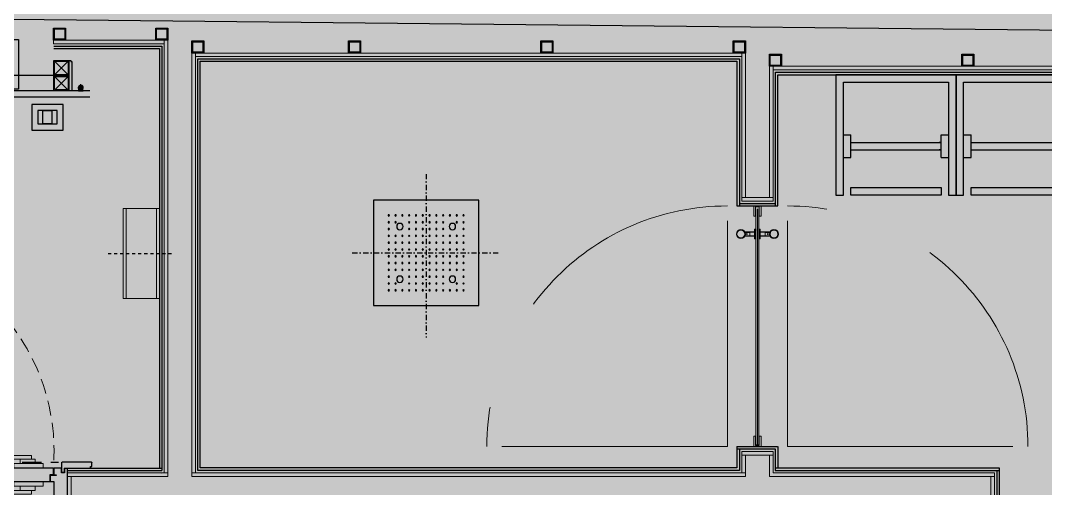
# Model space of a CAD drawing. Header units: millimetres. Extents: x 17474 to 44983, y -1049 to 14585.
# Drawn here: x 18599.1 to 18940.1, y 2508 to 2663.6 of the extents above; entities that cross this region are included whole.
import ezdxf

# ---------------------------------------------------------------- set-up
doc = ezdxf.new("R2010")
doc.units = ezdxf.units.MM
doc.set_wipeout_variables(frame=1)
for name, pattern in [('101_Restaurant Ground Floor$0$ABOVE', [0.4, 0.2, -0.2]), ('DASHED2', [0.375, 0.25, -0.125]), ('kesik cizgi', [9.525, 6.35, -3.175]), ('STRICHPUNKT', [1, 0.5, -0.25, 0, -0.25])]:
    doc.linetypes.add(name, pattern=pattern)
for name, color, linetype, lineweight in [('AHŞAP1', 32, 'Continuous', 40), ('beyaz', 251, 'Continuous', 13), ('INT--DASH', 251, 'Continuous', 13), ('INT-AQUAPANEL', 255, 'Continuous', 13), ('INT-ARMATUR', 57, 'Continuous', 13), ('INT-DASH', 251, 'DASHED2', 13), ('INT-DR-GLS', 4, 'Continuous', 0), ('INT-DR-HNDL', 252, 'Continuous', 9)]:
    doc.layers.add(name, color=color, linetype=linetype, lineweight=lineweight)
for name, color, linetype in [('DUVARIC', 254, 'Continuous'), ('INT-AHŞAP', 34, 'Continuous'), ('INT-ELE-5', 65, 'Continuous'), ('INT-FF&E-FRN', 65, 'Continuous'), ('INT-HATCH-3', 252, 'Continuous'), ('INT-KAPI', 249, 'Continuous'), ('INT-MDF', 230, 'Continuous'), ('INT-PROFİL', 160, 'Continuous'), ('INT-VİTRİFİYE', 133, 'Continuous'), ('mozaik', 32, 'Continuous'), ('TEFRIS-HAREKETLI_OGE', 54, 'Continuous'), ('WALL CERAMIC-YOO', 30, 'Continuous')]:
    doc.layers.add(name, color=color, linetype=linetype)

# ---------------------------------------------------------------- blocks, each defined once
blk = doc.blocks.new('tepe duşu gessi')
at = {"layer": 'INT-VİTRİFİYE', "color": 8, "linetype": 'STRICHPUNKT', "ltscale": 5}
for p, q in [((-7982.79, -15200.44), (-7982.79, -15278.08)), ((-7947.7, -15237.89), (-8018.05, -15237.89))]:
    blk.add_line(p, q, dxfattribs=at)
at = {"layer": 'INT-VİTRİFİYE'}
blk.add_lwpolyline([(-8007.79, -15212.89), (-7957.79, -15212.89), (-7957.79, -15262.89), (-8007.79, -15262.89)], close=True, dxfattribs=at)
for centre, radius in [((-8000.56, -15220.12), 0.3), ((-7997.33, -15220.12), 0.3), ((-7994.1, -15220.12), 0.3), ((-7990.87, -15220.12), 0.3), ((-7987.64, -15220.12), 0.3), ((-7984.41, -15220.12), 0.3), ((-7981.18, -15220.12), 0.3), ((-7977.95, -15220.12), 0.3), ((-7974.71, -15220.12), 0.3), ((-7971.48, -15220.12), 0.3), ((-7968.25, -15220.12), 0.3), ((-7965.02, -15220.12), 0.3), ((-8000.56, -15223.36), 0.3), ((-8000.56, -15226.59), 0.3), ((-7997.33, -15223.36), 0.3), ((-7995.29, -15225.39), 1.5), ((-7990.87, -15223.36), 0.3), ((-7990.87, -15226.59), 0.3), ((-7987.64, -15223.36), 0.3), ((-7987.64, -15226.59), 0.3), ((-7984.41, -15223.36), 0.3), ((-7984.41, -15226.59), 0.3), ((-7981.18, -15223.36), 0.3), ((-7981.18, -15226.59), 0.3), ((-7977.95, -15223.36), 0.3), ((-7977.95, -15226.59), 0.3), ((-7974.71, -15223.36), 0.3), ((-7974.71, -15226.59), 0.3), ((-7970.29, -15225.39), 1.5), ((-7968.25, -15223.36), 0.3), ((-7965.02, -15223.36), 0.3), ((-7965.02, -15226.59), 0.3), ((-8000.56, -15229.82), 0.3), ((-7997.33, -15229.82), 0.3), ((-7994.1, -15229.82), 0.3), ((-7990.87, -15229.82), 0.3), ((-7987.64, -15229.82), 0.3), ((-7984.41, -15229.82), 0.3), ((-7981.18, -15229.82), 0.3), ((-7977.95, -15229.82), 0.3), ((-7974.71, -15229.82), 0.3), ((-7971.48, -15229.82), 0.3), ((-7968.25, -15229.82), 0.3), ((-7965.02, -15229.82), 0.3), ((-8000.56, -15233.05), 0.3), ((-8000.56, -15236.28), 0.3), ((-7997.33, -15233.05), 0.3), ((-7997.33, -15236.28), 0.3), ((-7994.1, -15233.05), 0.3), ((-7994.1, -15236.28), 0.3), ((-7990.87, -15233.05), 0.3), ((-7990.87, -15236.28), 0.3), ((-7987.64, -15233.05), 0.3), ((-7987.64, -15236.28), 0.3), ((-7984.41, -15233.05), 0.3), ((-7984.41, -15236.28), 0.3), ((-7981.18, -15233.05), 0.3), ((-7981.18, -15236.28), 0.3), ((-7977.95, -15233.05), 0.3), ((-7977.95, -15236.28), 0.3), ((-7974.71, -15233.05), 0.3), ((-7974.71, -15236.28), 0.3), ((-7971.48, -15233.05), 0.3), ((-7971.48, -15236.28), 0.3), ((-7968.25, -15233.05), 0.3), ((-7968.25, -15236.28), 0.3), ((-7965.02, -15233.05), 0.3), ((-7965.02, -15236.28), 0.3), ((-8000.56, -15239.51), 0.3), ((-7997.33, -15239.51), 0.3), ((-7994.1, -15239.51), 0.3), ((-7990.87, -15239.51), 0.3), ((-7987.64, -15239.51), 0.3), ((-7984.41, -15239.51), 0.3), ((-7981.18, -15239.51), 0.3), ((-7977.95, -15239.51), 0.3), ((-7974.71, -15239.51), 0.3), ((-7971.48, -15239.51), 0.3), ((-7968.25, -15239.51), 0.3), ((-7965.02, -15239.51), 0.3), ((-8000.56, -15242.74), 0.3), ((-8000.56, -15245.97), 0.3), ((-7997.33, -15242.74), 0.3), ((-7997.33, -15245.97), 0.3), ((-7994.1, -15242.74), 0.3), ((-7994.1, -15245.97), 0.3), ((-7990.87, -15242.74), 0.3), ((-7990.87, -15245.97), 0.3), ((-7987.64, -15242.74), 0.3), ((-7987.64, -15245.97), 0.3), ((-7984.41, -15242.74), 0.3), ((-7984.41, -15245.97), 0.3), ((-7981.18, -15242.74), 0.3), ((-7981.18, -15245.97), 0.3), ((-7977.95, -15242.74), 0.3), ((-7977.95, -15245.97), 0.3), ((-7974.71, -15242.74), 0.3), ((-7974.71, -15245.97), 0.3), ((-7971.48, -15242.74), 0.3), ((-7971.48, -15245.97), 0.3), ((-7968.25, -15242.74), 0.3), ((-7968.25, -15245.97), 0.3), ((-7965.02, -15242.74), 0.3), ((-7965.02, -15245.97), 0.3), ((-8000.56, -15249.2), 0.3), ((-7995.29, -15250.39), 1.5), ((-7990.87, -15249.2), 0.3), ((-7987.64, -15249.2), 0.3), ((-7984.41, -15249.2), 0.3), ((-7981.18, -15249.2), 0.3), ((-7977.95, -15249.2), 0.3), ((-7974.71, -15249.2), 0.3), ((-7970.29, -15250.39), 1.5), ((-7965.02, -15249.2), 0.3), ((-8000.56, -15252.43), 0.3), ((-8000.56, -15255.66), 0.3), ((-7997.33, -15252.43), 0.3), ((-7997.33, -15255.66), 0.3), ((-7994.1, -15255.66), 0.3), ((-7990.87, -15252.43), 0.3), ((-7990.87, -15255.66), 0.3), ((-7987.64, -15252.43), 0.3), ((-7987.64, -15255.66), 0.3), ((-7984.41, -15252.43), 0.3), ((-7984.41, -15255.66), 0.3), ((-7981.18, -15252.43), 0.3), ((-7981.18, -15255.66), 0.3), ((-7977.95, -15252.43), 0.3), ((-7977.95, -15255.66), 0.3), ((-7974.71, -15252.43), 0.3), ((-7974.71, -15255.66), 0.3), ((-7971.48, -15255.66), 0.3), ((-7968.25, -15252.43), 0.3), ((-7968.25, -15255.66), 0.3), ((-7965.02, -15252.43), 0.3), ((-7965.02, -15255.66), 0.3)]:
    blk.add_circle(centre, radius, dxfattribs=at)
blk = doc.blocks.new('xx')
at = {"layer": 'INT-DR-HNDL'}
for p, q in [((2119.85, 3463.03), (2128.13, 3463.03)), ((2119.85, 3463.03), (2119.85, 3460.53)), ((2147.61, 3465.03), (2121.81, 3465.03)), ((2121.81, 3465.03), (2121.81, 3463.03)), ((2147.61, 3463.03), (2121.81, 3463.03)), ((2128.13, 3463.03), (2128.13, 3460.53)), ((2147.61, 3465.03), (2147.61, 3463.03)), ((2115.45, 3460.53), (2131.73, 3460.53)), ((2115.45, 3460.53), (2115.45, 3458.03)), ((2115.45, 3458.03), (2131.73, 3458.03)), ((2115.45, 3458.03), (2131.73, 3458.03)), ((2131.73, 3460.53), (2131.73, 3458.03))]:
    blk.add_line(p, q, dxfattribs=at)
blk = doc.blocks.new('wckpıy1')
at = {"layer": 'AHŞAP1'}
for p, q in [((-11.8, -10.79, 0.08), (-13.8, -10.79, 0.08)), ((-11.8, -10.79, 0.08), (-13.8, -10.79, 0.08)), ((-12.5, -10.49, 0.08), (-11.8, -10.49, 0.08)), ((-12.5, -10.49, 0.08), (-11.8, -10.49, 0.08)), ((-11.8, -10.49, 0.08), (-11.8, -10.79, 0.08))]:
    blk.add_line(p, q, dxfattribs=at)
at = {"layer": 'beyaz'}
for p, q in [((-88.7, -10.71, 0.08), (-88.76, -10.71, 0.08)), ((-88.76, -10.79, 0.08), (-88.76, -10.71, 0.08)), ((-86.9, -10.79, 0.08), (-88.76, -10.79, 0.08)), ((-88.7, -10.71, 0.08), (-88.57, -10.56, 0.08)), ((-88.57, -10.56, 0.08), (-88.57, -10.71, 0.08)), ((-88.5, -10.71, 0.08), (-88.57, -10.71, 0.08)), ((-88.5, -10.71, 0.08), (-88.37, -10.56, 0.08)), ((-88.37, -10.56, 0.08), (-88.37, -10.71, 0.08)), ((-87.82, -10.71, 0.08), (-88.37, -10.71, 0.08)), ((-86.94, -10.72, 0.08), (-87.7, -10.72, 0.08)), ((-13.7, -10.79, 0.08), (-11.84, -10.79, 0.08)), ((-13.66, -10.72, 0.08), (-12.89, -10.72, 0.08)), ((-12.78, -10.71, 0.08), (-12.23, -10.71, 0.08)), ((-12.1, -10.71, 0.08), (-12.23, -10.56, 0.08)), ((-12.23, -10.56, 0.08), (-12.23, -10.71, 0.08)), ((-12.1, -10.71, 0.08), (-12.03, -10.71, 0.08)), ((-11.9, -10.71, 0.08), (-12.03, -10.56, 0.08)), ((-12.03, -10.56, 0.08), (-12.03, -10.71, 0.08)), ((-11.9, -10.71, 0.08), (-11.84, -10.71, 0.08)), ((-11.84, -10.79, 0.08), (-11.84, -10.71, 0.08))]:
    blk.add_line(p, q, dxfattribs=at)
for centre, radius, start, end in [((-87.32, -10.93, 0.08), 0.542, 15.0339, 155.5028), ((-87.32, -10.88, 0.08), 0.416, 23.6898, 156.3102), ((-13.28, -10.93, 0.08), 0.542, 24.4972, 164.9661), ((-13.28, -10.88, 0.08), 0.416, 23.6898, 156.3102)]:
    blk.add_arc(centre, radius, start, end, dxfattribs=at)
at = {"layer": 'INT-AHŞAP'}
for p, q in [((-100.6, -7.79, 0.03), (-100.6, -6.39, 0.03)), ((-100.5, -6.29, 0.03), (-90.7, -6.29, 0.03)), ((-90.6, -9.69, 0.03), (-90.6, -6.39, 0.03)), ((-9.9, -9.69, 0.03), (-9.9, -6.39, 0.03)), ((0, -6.29, 0.03), (-9.8, -6.29, 0.03)), ((0.1, -7.79, 0.03), (0.1, -6.39, 0.03)), ((-100.2, -7.79, 0.03), (-100.6, -7.79, 0.03)), ((-100.2, -8.29, 0.03), (-100.2, -7.79, 0.03)), ((-91.4, -8.29, 0.03), (-100.2, -8.29, 0.03)), ((-94.42, -8.29, -0.02), (-94.42, -8.29, -0.02)), ((-92.5, -23.75, 0.09), (-92.5, -8.29, 0.03)), ((-91.5, -8.29, 0.03), (-91.5, -9.89, 0.03)), ((-91.5, -9.89, 0.03), (-90.5, -9.89, 0.03)), ((-91.4, -8.29, 0.03), (-91.4, -9.69, 0.03)), ((-91.3, -9.79, 0.03), (-90.7, -9.79, 0.03)), ((-90.5, -9.89, 0.03), (-90.5, -8.29, 0.03)), ((-90.5, -8.29, 0.03), (-88, -8.29, 0.03)), ((-88, -8.29, 0.03), (-88, -8.29, 0.03)), ((-88, -8.29, 0.08), (-88, -10.49, 0.09)), ((-87.8, -8.29, 0.03), (-12.7, -8.29, 0.03)), ((-87.8, -8.29, 0.08), (-87.8, -10.29, 0.08)), ((-87.8, -8.29, 0.08), (-87.8, -10.49, 0.08)), ((-12.7, -8.29, 0.03), (-12.7, -10.49, 0.03)), ((-10, -8.29, 0.03), (-12.5, -8.29, 0.03)), ((-12.5, -8.29, 0.03), (-12.2, -8.29, 0.03)), ((-12.5, -10.49, 0.03), (-12.5, -8.29, 0.03)), ((-10, -9.89, 0.03), (-10, -8.29, 0.03)), ((-9, -9.89, 0.03), (-10, -9.89, 0.03)), ((-9.2, -9.79, 0.03), (-9.8, -9.79, 0.03)), ((-9.1, -8.29, 0.03), (-0.3, -8.29, 0.03)), ((-9.1, -8.29, 0.03), (-9.1, -9.69, 0.03)), ((-9, -8.29, 0.03), (-9, -9.89, 0.03)), ((-8, -21.89, 0.12), (-8, -8.29, 0.03)), ((-0.3, -8.29, 0.03), (-0.3, -7.79, 0.03)), ((-0.3, -7.79, 0.03), (0.1, -7.79, 0.03)), ((-88, -10.49, 0.08), (-88.8, -10.49, 0.08)), ((-88.8, -10.49, 0.08), (-88.8, -10.79, 0.08)), ((-88.8, -10.79, 0.08), (-86.8, -10.79, 0.08)), ((-88.1, -10.79, 0.08), (-86.9, -10.79, 0.08)), ((-87.6, -12.79, 0.15), (-88, -12.79, 0.09)), ((-88, -12.79, 0.09), (-88, -21.89, 0.17)), ((-87.9, -10.79, 0.08), (-86.8, -10.79, 0.08)), ((-87.8, -10.49, 0.08), (-86.6, -10.49, 0.08)), ((-86.8, -12.79, 0.14), (-87.6, -12.79, 0.15)), ((-86.8, -10.79, 0.08), (-86.8, -12.79, 0.08)), ((-86.6, -10.49, 0.08), (-86.6, -12.79, 0.08)), ((-14, -12.79, 0.03), (-86.6, -12.79, 0.14)), ((-14, -12.79, 0.03), (-14, -10.49, 0.08)), ((-12.7, -10.49, 0.08), (-14, -10.49, 0.08)), ((-14, -12.79, 0.03), (-14, -10.79, 0.03)), ((-14, -12.79, 0.03), (-14, -10.79, 0.03)), ((-13.8, -12.79, 0.03), (-13.8, -10.79, 0.03)), ((-12.7, -10.79, 0.08), (-13.8, -10.79, 0.08)), ((-12.5, -12.79, 0.07), (-13.8, -12.79, 0.03)), ((-13.3, -10.49, 0.08), (-12.7, -10.49, 0.08)), ((-12.5, -12.79, 0.09), (-12.5, -21.89, 0.17)), ((-12.5, -12.79, 0.07), (-12.5, -12.79, 0.03)), ((-91.5, -20.39, 0.12), (-90.5, -20.39, 0.12)), ((-91.5, -21.89, 0.12), (-91.5, -20.39, 0.12)), ((-91.5, -20.39, 0.12), (-90.5, -20.39, 0.12)), ((-90.5, -20.39, 0.12), (-90.5, -21.89, 0.12)), ((-9, -20.39, 0.12), (-10, -20.39, 0.12)), ((-9, -20.39, 0.12), (-10, -20.39, 0.12)), ((-10, -20.39, 0.12), (-10, -21.89, 0.12)), ((-9, -21.89, 0.12), (-9, -20.39, 0.12)), ((-100.2, -22.39, 0.07), (-100.6, -22.39, 0.07)), ((-100.6, -22.39, 0.07), (-100.6, -23.79, 0.07)), ((-91.4, -21.89, 0.12), (-100.2, -21.89, 0.1)), ((-100.2, -21.89, 0.07), (-100.2, -22.39, 0.07)), ((-92.5, -21.89, 0.12), (-91.5, -21.89, 0.12)), ((-91.4, -21.89, 0.12), (-91.4, -20.59, 0.12)), ((-91.3, -20.49, 0.12), (-90.7, -20.49, 0.12)), ((-90.6, -20.49, 0.07), (-90.6, -23.79, 0.07)), ((-90.5, -21.89, 0.12), (-88, -21.89, 0.17)), ((-10, -21.89, 0.12), (-12.5, -21.89, 0.17)), ((-9.9, -20.59, 0.12), (-9.9, -23.79, 0.12)), ((-9.2, -20.49, 0.12), (-9.8, -20.49, 0.12)), ((-9.1, -21.89, 0.12), (-9.1, -20.59, 0.12)), ((-9.1, -21.89, 0.12), (-0.3, -21.89, 0.1)), ((-8, -21.89, 0.12), (-9, -21.89, 0.12)), ((-0.3, -21.89, 0.07), (-0.3, -22.39, 0.07)), ((-0.3, -22.39, 0.07), (0.1, -22.39, 0.07)), ((0.1, -22.39, 0.07), (0.1, -23.79, 0.07)), ((-100.5, -23.89, 0.07), (-90.7, -23.89, 0.12)), ((0, -23.89, 0.07), (-9.8, -23.89, 0.12))]:
    blk.add_line(p, q, dxfattribs=at)
at = {"layer": 'INT-AHŞAP', "color": 8, "linetype": 'kesik cizgi'}
for points, elevation in [([(-10.8, -6.29), (-89.53, -6.3)], 0.03), ([(-15.3, -21.89), (-86.53, -21.89)], 0.15), ([(-10.8, -23.89), (-89.53, -23.89)], 0.1)]:
    blk.add_lwpolyline(points, dxfattribs=dict(at, elevation=elevation))
at = {"layer": 'INT-AHŞAP'}
for centre, radius, start, end in [((-100.5, -6.39, 0.03), 0.1, 90, 180), ((-90.7, -6.39, 0.03), 0.1, 0, 90), ((-9.8, -6.39, 0.03), 0.1, 90, 180), ((0, -6.39, 0.03), 0.1, 0, 90), ((-91.3, -9.69, 0.03), 0.1, 180, 270), ((-90.7, -9.69, 0.03), 0.1, 270, 0), ((-9.8, -9.69, 0.03), 0.1, 180, 270), ((-9.2, -9.69, 0.03), 0.1, 270, 0), ((0.1, -8.79, 0.08), 88, 181.3023, 181.3024), ((0.2, -8.49, 0.08), 88, 181.3023, 181.3024), ((0.3, -8.79, 0.08), 88, 181.3023, 181.3024), ((-100.8, -8.49, 0.08), 88, 358.6976, 358.6977), ((-100.5, -23.79, 0.07), 0.1, 180, 270), ((-91.3, -20.59, 0.12), 0.1, 90, 180), ((-90.7, -20.59, 0.12), 0.1, 0, 90), ((-90.71, -23.78, 0.12), 0.111, 275.4153, 357.7596), ((-90.7, -23.79, 0.07), 0.1, 270, 0), ((-9.8, -20.59, 0.12), 0.1, 90, 180), ((-9.79, -23.78, 0.12), 0.111, 182.2404, 264.5847), ((-9.2, -20.59, 0.12), 0.1, 0, 90), ((0, -23.79, 0.07), 0.1, 270, 0)]:
    blk.add_arc(centre, radius, start, end, dxfattribs=at)
at = {"layer": 'INT-DASH', "linetype": 'DASHED2', "ltscale": 20}
blk.add_line((-12.7, -8.29, 0.03), (-12.7, 65.34, 0), dxfattribs=at)
at = {"layer": 'INT-DASH', "linetype": 'DASHED2', "ltscale": 40, "elevation": 0}
blk.add_lwpolyline([(-10.96, -9.94), (-10.96, -8.85), (-14.96, -8.85), (-14.96, -9.94)], close=True, dxfattribs=at)
at = {"layer": 'INT-DASH', "linetype": 'DASHED2', "ltscale": 20}
blk.add_arc((-19.83, -2.5, -0.08), 68.21, 83.9981, 184.8703, dxfattribs=at)
at = {"layer": 'INT-DR-HNDL', "xscale": 0.6, "yscale": 0.6, "zscale": 0.6}
blk.add_blockref('xx', (-1353.66, -2083.11, 0.03), dxfattribs=at)
at = {"layer": 'INT-DR-HNDL', "xscale": -0.6, "yscale": 0.6, "zscale": 0.6, "rotation": 180}
blk.add_blockref('xx', (-1353.66, 2062.02, 0.14), dxfattribs=at)
blk = doc.blocks.new('WEQEQWEQWE')
at = {"layer": 'TEFRIS-HAREKETLI_OGE'}
for p, q in [((40, 40), (0, 40)), ((0, 40), (0, 0)), ((40, 37.5), (40, 40)), ((2.5, 37.5), (40, 37.5)), ((2.5, 2.5, 0), (2.5, 37.5)), ((20, 35), (20, 37.5)), ((27.5, 35), (20, 35)), ((22.5, 35), (22.5, 34.37)), ((22.5, 25.62), (22.5, 35)), ((22.5, 29.68, 0), (22.5, 35, 0)), ((25, 35), (25, 34.37)), ((25, 26.04), (25, 35)), ((25, 29.68, 0), (25, 35, 0)), ((27.5, 35), (27.5, 37.5)), ((22.5, 22.79, 0), (22.5, 27.68, 0)), ((25, 22.65, 0), (25, 27.68, 0)), ((22.5, 5, 0), (22.5, 23.41, 0)), ((25, 5, 0), (25, 22.81, 0)), ((27.5, 5, 0), (20, 5, 0)), ((20, 2.5, 0), (20, 5, 0)), ((27.5, 2.5, 0), (27.5, 5, 0)), ((0, 0, 0), (40, 0, 0)), ((40, 2.5, 0), (2.5, 2.5, 0)), ((40, 0, 0), (40, 2.5, 0))]:
    blk.add_line(p, q, dxfattribs=at)
blk.add_lwpolyline([(40, 5), (37.5, 5), (37.5, 35), (40, 35)], close=True, dxfattribs=at)
blk = doc.blocks.new('vida')
for p, q in [((-0.5, 0), (-0.3, 0.1)), ((-0.5, 0), (-0.5, 0)), ((0.3, 1.3), (-0.3, 1.3)), ((-0.3, 1.3), (-0.2, 1.3)), ((0.3, 1.2), (-0.3, 1.1)), ((-0.3, 1.1), (-0.2, 1.1)), ((-0.3, 0.9), (-0.2, 1)), ((0.3, 1), (-0.3, 0.9)), ((-0.3, 0.1), (-0.3, 0.5)), ((0.2, 3.3), (-0.2, 3.2)), ((0.2, 3.2), (-0.2, 3.1)), ((-0.2, 3.2), (-0.1, 3.2)), ((-0.2, 3.1), (-0.1, 3.1)), ((0.2, 3), (-0.2, 3)), ((-0.2, 3), (-0.1, 3)), ((0.2, 2.9), (-0.2, 2.9)), ((-0.2, 2.9), (-0.1, 2.9)), ((0.2, 2.8), (-0.2, 2.8)), ((-0.2, 2.8), (-0.1, 2.8)), ((0.2, 2.7), (-0.2, 2.7)), ((-0.2, 2.7), (-0.1, 2.7)), ((0.2, 2.6), (-0.2, 2.6)), ((-0.2, 2.6), (-0.1, 2.6)), ((-0.2, 2.5), (-0.1, 2.6)), ((0.2, 2.5), (-0.2, 2.4)), ((-0.2, 2.4), (-0.2, 2.5)), ((-0.2, 2.3), (-0.2, 2.5)), ((0.2, 2.4), (-0.2, 2.3)), ((0.2, 2.3), (-0.2, 2.2)), ((-0.2, 2.3), (-0.2, 2.3)), ((-0.2, 2.2), (-0.2, 2.3)), ((-0.2, 2.2), (-0.2, 2.2)), ((-0.2, 2.1), (-0.2, 2.2)), ((0.2, 2.1), (-0.2, 2.1)), ((-0.2, 2.1), (-0.2, 2.1)), ((-0.2, 2), (-0.2, 2.1)), ((0.2, 2), (-0.2, 2)), ((-0.2, 2), (-0.2, 2)), ((-0.2, 1.8), (-0.2, 2)), ((0.2, 1.9), (-0.2, 1.8)), ((-0.2, 1.8), (-0.2, 1.8)), ((-0.2, 1.7), (-0.2, 1.8)), ((0.2, 1.7), (-0.2, 1.7)), ((-0.2, 1.7), (-0.2, 1.7)), ((-0.2, 1.6), (-0.2, 1.7)), ((0.2, 1.6), (-0.2, 1.5)), ((-0.2, 1.5), (-0.2, 1.6)), ((-0.2, 1.4), (-0.2, 1.6)), ((0.2, 1.5), (-0.2, 1.4)), ((-0.2, 1.4), (-0.2, 1.4)), ((-0.2, 1.3), (-0.2, 1.4)), ((-0.2, 1.1), (-0.2, 1.3)), ((-0.2, 1), (-0.2, 1.1)), ((-0.1, 3.2), (-0.1, 3.6)), ((-0.1, 3.1), (-0.1, 3.2)), ((-0.1, 3), (-0.1, 3.1)), ((-0.1, 2.9), (-0.1, 3)), ((-0.1, 2.8), (-0.1, 2.9)), ((-0.1, 2.7), (-0.1, 2.8)), ((-0.1, 2.6), (-0.1, 2.7)), ((0, 0), (0, 2.6)), ((0.1, 3.3), (0.1, 3.6)), ((0.1, 3.2), (0.2, 3.3)), ((0.1, 3.1), (0.2, 3.2)), ((0.1, 3.1), (0.1, 3.2)), ((0.1, 3), (0.1, 3.1)), ((0.1, 3), (0.2, 3)), ((0.1, 2.9), (0.1, 3)), ((0.1, 2.9), (0.2, 2.9)), ((0.1, 2.8), (0.1, 2.9)), ((0.1, 2.8), (0.2, 2.8)), ((0.1, 2.7), (0.1, 2.8)), ((0.1, 2.7), (0.2, 2.7)), ((0.1, 2.6), (0.1, 2.7)), ((0.1, 2.6), (0.2, 2.6)), ((0.2, 2.5), (0.1, 2.6)), ((0.2, 2.5), (0.2, 2.5)), ((0.2, 2.4), (0.2, 2.5)), ((0.2, 2.4), (0.2, 2.4)), ((0.2, 2.3), (0.2, 2.4)), ((0.2, 2.2), (0.2, 2.3)), ((0.2, 2.1), (0.2, 2.2)), ((0.2, 2.1), (0.2, 2.1)), ((0.2, 2), (0.2, 2.1)), ((0.2, 2), (0.2, 2)), ((0.2, 1.9), (0.2, 2)), ((0.2, 1.9), (0.2, 1.9)), ((0.2, 1.7), (0.2, 1.9)), ((0.2, 1.7), (0.2, 1.7)), ((0.2, 1.6), (0.2, 1.7)), ((0.2, 1.6), (0.2, 1.6)), ((0.2, 1.5), (0.2, 1.6)), ((0.2, 1.4), (0.2, 1.5)), ((0.2, 1.3), (0.2, 1.4)), ((0.2, 1.3), (0.3, 1.3)), ((0.2, 1.2), (0.2, 1.3)), ((0.2, 1.2), (0.3, 1.2)), ((0.2, 1), (0.2, 1.2)), ((0.2, 1), (0.3, 1)), ((0.2, 0.8), (0.2, 1)), ((0.3, 0.5), (0.3, 0.1)), ((0.3, 0.1), (0.5, 0)), ((0.5, 0), (0.5, 0))]:
    blk.add_line(p, q)
for points in [[(-0.5, 0), (-0.5, 0), (-0.3, 0.1), (-0.2, 0.8)], [(0.5, 0), (0.5, 0), (0.3, 0.1), (0.2, 0.8), (0.3, 0.9), (-0.3, 0.8), (-0.2, 0.8), (-0.2, 1)], [(-0.3, 0), (-0.3, 0), (-0.1, 0.1), (-0.1, 0.5)], [(0, 0), (0, 0.1), (0, 0.1), (0, 0.1), (0, 0)], [(0.3, 0), (0.3, 0), (0.1, 0.1), (0.1, 0.5)]]:
    blk.add_lwpolyline(points)
for start, end in [(21.8144, 158.1856), (180, 180)]:
    blk.add_arc((0, 3.5), 0.0589, start, end)
blk = doc.blocks.new('sreww')
for p, q in [((25286.4, 8244.68), (25286.4, 8241.43)), ((25286.47, 8244.65), (25286.47, 8241.43)), ((25287.38, 8243.98), (25286.84, 8243.98)), ((25287.73, 8244.65), (25287.73, 8241.43)), ((25287.8, 8244.68), (25287.8, 8241.43)), ((25285.66, 8241.08), (25285.66, 8241.01)), ((25285.66, 8239.94), (25285.66, 8240.01)), ((25285.71, 8241.2), (25285.78, 8241.2)), ((25285.71, 8239.82), (25285.78, 8239.82)), ((25285.87, 8241.43), (25288.32, 8241.43)), ((25285.87, 8239.59), (25288.32, 8239.59)), ((25286.4, 8236.34), (25286.4, 8239.59)), ((25286.47, 8236.37), (25286.47, 8239.59)), ((25287.73, 8236.37), (25287.73, 8239.59)), ((25287.8, 8236.33), (25287.8, 8239.59)), ((25288.48, 8241.2), (25288.41, 8241.2)), ((25288.48, 8239.82), (25288.41, 8239.82)), ((25288.53, 8241.08), (25288.53, 8241.01)), ((25288.53, 8239.94), (25288.53, 8240.01)), ((25287.38, 8237.03), (25286.85, 8237.03))]:
    blk.add_line(p, q)
at = {"elevation": 0}
for points in [[(25287.1, 8243.04), (25286.54, 8243.04), (25286.54, 8244.62)], [(25287.1, 8243.04), (25287.66, 8243.04), (25287.66, 8244.62)], [(25288.53, 8241.08), (25288.67, 8241.08), (25288.67, 8241.43), (25288.32, 8241.43), (25288.32, 8241.36), (25287.1, 8241.36), (25285.87, 8241.36), (25285.87, 8241.43), (25285.52, 8241.43), (25285.52, 8241.08), (25285.66, 8241.08)], [(25288.53, 8239.94), (25288.67, 8239.94), (25288.67, 8239.59), (25288.32, 8239.59), (25288.32, 8239.66), (25287.1, 8239.66), (25285.87, 8239.66), (25285.87, 8239.59), (25285.52, 8239.59), (25285.52, 8239.94), (25285.66, 8239.94)], [(25288.6, 8241.08), (25288.6, 8241.36), (25288.39, 8241.36), (25288.39, 8241.29), (25287.1, 8241.29), (25285.8, 8241.29), (25285.8, 8241.36), (25285.59, 8241.36), (25285.59, 8241.08)], [(25288.6, 8239.94), (25288.6, 8239.66), (25288.39, 8239.66), (25288.39, 8239.73), (25287.1, 8239.73), (25285.8, 8239.73), (25285.8, 8239.66), (25285.59, 8239.66), (25285.59, 8239.94)], [(25285.73, 8241.18), (25285.66, 8241.18), (25285.66, 8241.01)], [(25285.73, 8239.83), (25285.66, 8239.83), (25285.66, 8240.01)], [(25285.77, 8241.18), (25287.1, 8241.18), (25288.43, 8241.18)], [(25285.77, 8239.83), (25287.1, 8239.83), (25288.43, 8239.83)], [(25288.46, 8241.18), (25288.53, 8241.18), (25288.53, 8241.01)], [(25288.46, 8239.83), (25288.53, 8239.83), (25288.53, 8240.01)], [(25287.1, 8237.98), (25286.54, 8237.98), (25286.54, 8236.4)], [(25287.1, 8237.98), (25287.66, 8237.98), (25287.66, 8236.4)]]:
    blk.add_lwpolyline(points, dxfattribs=at)
for centre, radius in [((25287.1, 8246.01), 1.5), ((25287.1, 8246.01), 1.3), ((25287.1, 8243.98, 0), 0.122), ((25287.1, 8235.01), 1.5), ((25287.1, 8235.01), 1.3), ((25287.1, 8237.03, 0), 0.122)]:
    blk.add_circle(centre, radius)
at = {"yscale": 0.0700000000069849, "zscale": 0.07}
for p, xscale, rotation in [((25285.75, 8241.2, 0), -0.07000000001934199, 179.9974273398798), ((25285.75, 8241.2, 0), -0.07000000001934199, 179.9974273398798), ((25288.44, 8239.82, 0), -0.0700000000091373, 0.0072157928156624), ((25288.44, 8239.82, 0), -0.0700000000091373, 0.0072157928156624)]:
    blk.add_blockref('vida', p, dxfattribs=dict(at, xscale=xscale, rotation=rotation))
at = {"extrusion": (2.5469e-12, -1.0184e-12, -1), "xscale": -0.0700000000091373, "yscale": 0.0700000000069849, "zscale": -0.0700000000091373, "rotation": 359.9927842071843}
blk.add_blockref('vida', (-25285.75, 8239.82, 0), dxfattribs=at)
at = {"extrusion": (2.6301e-12, -1.1103e-12, -1), "xscale": -0.0700000000091373, "yscale": 0.0700000000069849, "zscale": -0.0700000000091373, "rotation": 359.9927842071843}
blk.add_blockref('vida', (-25285.75, 8239.82, 0), dxfattribs=at)
at = {"extrusion": (2.5469e-12, -1.01e-12, -1), "xscale": -0.07000000001934199, "yscale": 0.0700000000069849, "zscale": -0.07000000001934199, "rotation": 180.00257266012}
blk.add_blockref('vida', (-25288.44, 8241.2, 0), dxfattribs=at)
at = {"extrusion": (2.6301e-12, -1.1019e-12, -1), "xscale": -0.07000000001934199, "yscale": 0.0700000000069849, "zscale": -0.07000000001934199, "rotation": 180.00257266012}
blk.add_blockref('vida', (-25288.44, 8241.2, 0), dxfattribs=at)
blk = doc.blocks.new('yuk')
at = {"layer": 'INT-DR-HNDL'}
for p, q in [((28920.37, 11212.76), (28920.97, 11212.76)), ((28920.37, 11212.76), (28920.37, 11209.35)), ((28920.97, 11212.76), (28920.97, 11209.69)), ((28922.17, 11212.76), (28922.77, 11212.76)), ((28922.17, 11212.76), (28922.17, 11209.69)), ((28922.77, 11212.76), (28922.77, 11209.35)), ((28920.37, 11209.35), (28922.77, 11209.35)), ((28922.17, 11209.69), (28920.97, 11209.69))]:
    blk.add_line(p, q, dxfattribs=at)
blk = doc.blocks.new('dkpı1')
at = {"layer": 'INT--DASH', "linetype": 'DASHED2', "ltscale": 300}
for p, q in [((56.57, 76.57, 0), (56.57, 156.57, 0)), ((56.57, 76.57, 0), (-23.44, 76.57, 0)), ((56.57, 76.57, 0), (-23.44, 76.57, 0)), ((56.57, 76.57, 0), (-23.44, 76.57, 0)), ((56.57, 56.57, 0), (-23.43, 56.57)), ((56.57, 56.57), (56.57, -23.43))]:
    blk.add_line(p, q, dxfattribs=at)
at = {"layer": 'INT--DASH', "linetype": 'DASHED2', "ltscale": 150}
for p, q in [((56.03, 67.07, 0), (56.03, 66.07, 0)), ((56.03, 66.07, 0), (56.03, 67.07, 0))]:
    blk.add_line(p, q, dxfattribs=at)
at = {"layer": 'INT--DASH', "linetype": 'DASHED2', "ltscale": 300}
for centre, start, end in [((56.57, 76.57, 0), 90, 179.9999), ((56.57, 56.57), 180.0001, 270)]:
    blk.add_arc(centre, 80, start, end, dxfattribs=at)
at = {"layer": 'INT-DR-GLS'}
for p, q in [((56.03, 67.07, 0), (-22.41, 67.07, 0)), ((56.03, 66.57, 0), (-22.41, 66.57, 0)), ((56.03, 66.07, 0), (-22.41, 66.07, 0))]:
    blk.add_line(p, q, dxfattribs=at)
at = {"layer": 'INT--DASH', "linetype": 'DASHED2', "ltscale": 150}
blk.add_blockref('sreww', (-25301.17, -8173.94, 0), dxfattribs=at)
at = {"layer": 'INT--DASH', "linetype": 'DASHED2', "ltscale": 150, "xscale": -1, "rotation": 270}
blk.add_blockref('yuk', (-11232.79, -28855, 0), dxfattribs=at)
at = {"layer": 'INT--DASH', "linetype": 'DASHED2', "ltscale": 150, "rotation": 90}
blk.add_blockref('yuk', (11265.92, -28855, 0), dxfattribs=at)
blk = doc.blocks.new('y787-plan')
at = {"layer": 'mozaik'}
h = blk.add_hatch(color=8, dxfattribs=at)
h.set_gradient(color1=(125, 125, 125), color2=(214, 214, 214), rotation=90, centered=1, tint=0.86, name='CYLINDER')
h.paths.add_polyline_path([(-1807.59, -4692.77), (-1817.59, -4692.77), (-1817.59, -4722.77), (-1807.59, -4722.77)])
h.paths.add_polyline_path([(-1806.59, -4692.77), (-1807.59, -4692.77), (-1807.59, -4722.77), (-1806.59, -4722.77)])
h.paths.add_polyline_path([(-1817.59, -4692.77), (-1818.59, -4692.77), (-1818.59, -4722.77), (-1817.59, -4722.77)])
at = {"layer": 'INT-ARMATUR'}
for p, q in [((-1817.59, -4692.77), (-1817.59, -4722.77)), ((-1807.59, -4722.77), (-1807.59, -4692.77))]:
    blk.add_line(p, q, dxfattribs=at)
blk.add_lwpolyline([(-1806.59, -4722.77), (-1806.59, -4692.77), (-1818.59, -4692.77), (-1818.59, -4722.77)], close=True, dxfattribs=at)
at = {"layer": 'INT-HATCH-3', "linetype": '101_Restaurant Ground Floor$0$ABOVE', "ltscale": 5}
blk.add_line((-1801.59, -4707.77), (-1823.59, -4707.77), dxfattribs=at)
blk = doc.blocks.new('profil')
at = {"layer": 'INT-PROFİL'}
for points in [[(3524.77, 6983.36), (3528.77, 6983.36), (3528.77, 6979.36), (3524.77, 6979.36)], [(3525.07, 6983.06), (3528.47, 6983.06), (3528.47, 6979.66), (3525.07, 6979.66)]]:
    blk.add_lwpolyline(points, close=True, dxfattribs=at)
blk = doc.blocks.new('dfdf')
at = {"layer": 'INT-ELE-5'}
blk.add_lwpolyline([(12461.72, 7208.66), (12421.72, 7208.66), (12421.72, 7192.16), (12461.72, 7192.16)], close=True, dxfattribs=at)
blk.add_wipeout([(12459.83, 7189.66), (12459.83, 7155.16), (12459.21, 7150.48), (12457.35, 7146.05), (12454.56, 7142.43), (12450.91, 7139.62), (12446.42, 7137.75), (12441.83, 7137.16), (12437.16, 7137.77), (12432.7, 7139.65), (12430.07, 7141.53), (12429.1, 7142.43), (12426.39, 7145.9), (12424.45, 7150.45), (12423.83, 7155.16), (12423.83, 7189.66)]).translate(0, 0, 0.04).dxf.layer = 'INT-ELE-5'
for p, q in [((12423.83, 7189.66), (12423.83, 7155.16)), ((12459.83, 7189.66), (12459.83, 7155.16)), ((12434.08, 7187.28), (12434.08, 7184.92)), ((12449.58, 7187.28), (12449.58, 7184.92)), ((12428.83, 7166.21), (12428.83, 7155.16)), ((12429.65, 7166.24), (12430.63, 7155.16)), ((12454, 7166.24), (12453.03, 7155.16)), ((12454.83, 7166.21), (12454.83, 7155.16)), ((12437.33, 7157.73), (12437.33, 7159.46)), ((12438.33, 7160.46), (12445.33, 7160.46)), ((12446.33, 7157.73), (12446.33, 7159.46))]:
    blk.add_line(p, q, dxfattribs=at)
for centre, radius, start, end in [((12424.63, 7187), 0.8, 150, 180), ((12441.83, 7269.47), 84, 257.7012, 282.2988), ((12459.03, 7187), 0.8, 0, 30), ((12441.83, 7149.96), 25, 90, 107.1046), ((12441.83, 7149.96), 25, 72.8954, 90), ((12436.83, 7166.21), 8, 107.1046, 180), ((12436.45, 7166.1), 6.8, 103.8067, 178.841), ((12441.83, 7149.96), 23.8, 90, 107.1046), ((12441.83, 7149.96), 23.8, 72.8954, 90), ((12447.21, 7166.1), 6.8, 1.159, 76.1933), ((12446.83, 7166.21), 8, 0, 72.8954), ((12438.33, 7159.46), 1, 90, 180), ((12441.83, 7157.73), 4.5, 180, 270), ((12441.83, 7157.73), 4.5, 270, 0), ((12445.33, 7159.46), 1, 0, 90), ((12441.83, 7155.16), 18, 180, 270), ((12441.83, 7155.16), 13, 180, 270), ((12441.83, 7155.16), 11.2, 180, 270), ((12441.83, 7155.16), 18, 270, 0), ((12441.83, 7155.16), 13, 270, 0), ((12441.83, 7155.16), 11.2, 270, 0)]:
    blk.add_arc(centre, radius, start, end, dxfattribs=at)
blk = doc.blocks.new('floresan')
for p, q in [((-3.48, 0.54), (-3.57, 0.58)), ((-0.1, 1.4), (-2.44, 1.49)), ((-2.3, -1.7), (-2.3, 1.7)), ((-0.7, -1.42), (-0.7, 1.42)), ((-0.55, -1.42), (-0.55, 1.42)), ((-0.4, -1.41), (-0.4, 1.41)), ((-0.25, -1.41), (-0.25, 1.41)), ((-0.1, 0), (-4.27, 0)), ((-3.48, -0.54), (-3.57, -0.58)), ((-0.1, -1.4), (-2.44, -1.49))]:
    blk.add_line(p, q)
blk.add_lwpolyline([(0, -1.5), (0, 1.5), (-0.1, 1.5), (-0.1, -1.5)], close=True)
for radius in [1.1, 1.08]:
    blk.add_circle((-2.3, 0), radius)
for centre, radius, start, end in [((-3.53, 0.67), 0.1, 151.27964, 245.37568), ((-2.3, 0), 1.5, 95.31304, 151.27964), ((-3.44, 0.63), 0.1, 245.37568, 330.96396), ((-2.3, 0), 1.2, 209.03604, 150.96396), ((-3.53, -0.67), 0.1, 114.62432, 208.72036), ((-2.3, 0), 1.5, 208.72036, 264.68696), ((-3.44, -0.63), 0.1, 29.03604, 114.62432)]:
    blk.add_arc(centre, radius, start, end)
blk = doc.blocks.new('50x50')
at = {"ltscale": 5}
blk.add_lwpolyline([(1949.62, 1663.94), (1954.62, 1663.94), (1954.62, 1658.94), (1949.62, 1658.94)], close=True, dxfattribs=at)
for points in [[(1949.62, 1663.94), (1954.62, 1658.94)], [(1949.62, 1658.94), (1954.62, 1663.94)]]:
    blk.add_lwpolyline(points, dxfattribs=at)
blk.add_lwpolyline([(1950.37, 1663.69), (1953.87, 1663.69, -0.414214), (1954.37, 1663.19), (1954.37, 1659.69, -0.414214), (1953.87, 1659.19), (1950.37, 1659.19, -0.414214), (1949.87, 1659.69), (1949.87, 1663.19, -0.414214)], format="xyb", close=True, dxfattribs=at)
blk = doc.blocks.new('fddfdf')
at = {"linetype": 'ByBlock'}
for p, q in [((0, 2), (0, -2)), ((0.5, 2), (0, 2)), ((0.5, 2), (0.5, -2)), ((3, 1.3), (0.5, 1.3)), ((7, 2), (3, 2)), ((3, -2), (3, 2)), ((7, -2), (7, 2)), ((0.5, -2), (0, -2)), ((3, -1.3), (0.5, -1.3)), ((7, -2), (3, -2))]:
    blk.add_line(p, q, dxfattribs=at)
blk = doc.blocks.new('klozet')
at = {"layer": 'INT-AQUAPANEL'}
for p, q in [((22689.59, -20208.72, -0.43), (22689.59, -20208.72, -0.43)), ((22760.03, -20209.19, -0.43), (22760.03, -20209.19, -0.43))]:
    blk.add_line(p, q, dxfattribs=at)
at = {"layer": 'INT-FF&E-FRN', "elevation": -0.14}
for points in [[(22754.1, -20222.25), (22754.1, -20213.75), (22743.6, -20213.75), (22743.6, -20222.25)], [(22752.1, -20220.25), (22752.1, -20215.75), (22745.6, -20215.75), (22745.6, -20220.25)], [(22747.32, -20215.75), (22750.27, -20215.75), (22750.27, -20220.25), (22747.32, -20220.25)]]:
    blk.add_lwpolyline(points, close=True, dxfattribs=at)
at = {"layer": 'INT-MDF', "ltscale": 0.8}
for p, q in [((22677.49, -20211.19, -0.43), (22677.49, -20209.19, -0.42)), ((22677.49, -20209.19, -0.42), (22683.49, -20209.19, -0.24))]:
    blk.add_line(p, q, dxfattribs=at)
at = {"layer": 'INT-MDF', "ltscale": 0.8, "elevation": -0.24}
for points in [[(22683.49, -20199.47), (22683.49, -20209.19), (22684.49, -20209.19), (22684.49, -20199.17), (22683.79, -20199.17), (22683.79, -20199.47), (22683.49, -20199.47)], [(22756.95, -20199.47), (22756.95, -20209.19), (22755.95, -20209.19), (22755.95, -20199.17), (22756.65, -20199.17), (22756.65, -20199.47), (22756.95, -20199.47)]]:
    blk.add_lwpolyline(points, dxfattribs=at)
at = {"layer": 'INT-FF&E-FRN', "extrusion": (0, 0, -1), "zscale": -1}
blk.add_blockref('dfdf', (-35160.87, -27400.85, 0.46), dxfattribs=at)
at = {"layer": 'INT-FF&E-FRN', "xscale": -1, "rotation": 90}
blk.add_blockref('fddfdf', (22689.3, -20211.19, -0.43), dxfattribs=at)
at = {"layer": 'INT-MDF', "yscale": 0.5, "zscale": 0.5}
for p, xscale, rotation in [((22679.78, -20209.19, -0.24), -0.5, 89.99997387941478), ((22759.91, -20209.19, -0.24), 0.5, 270.000026120585)]:
    blk.add_blockref('floresan', p, dxfattribs=dict(at, xscale=xscale, rotation=rotation))
at = {"layer": 'INT-PROFİL', "xscale": -1, "rotation": 90}
for p in [(24348.43, -18249.55, -0.24), (24348.43, -18254.57, -0.61)]:
    blk.add_blockref('50x50', p, dxfattribs=at)
at = {"layer": 'INT-PROFİL', "rotation": 270}
for p in [(21092.01, -18249.55, -0.24), (21092.01, -18254.57, -0.61)]:
    blk.add_blockref('50x50', p, dxfattribs=at)
at = {"layer": 'INT-MDF', "ltscale": 0.8}
for p, q in [((22762.95, -20209.19, -0.42), (22683.49, -20209.19, -0.42)), ((22677.49, -20211.19, -0.43), (22762.95, -20211.19, -0.43))]:
    blk.add_line(p, q, dxfattribs=at)
at = {"layer": 'INT-PROFİL'}
blk.add_line((22750.95, -20204.17, -0.05), (22689.49, -20204.17, -0.05), dxfattribs=at)

msp = doc.modelspace()

# ---------------------------------------------------------------- hatches: boundary and pattern name
at = {"layer": 'DUVARIC'}
h = msp.add_hatch(color=256, dxfattribs=at)
h.dxf.hatch_style = 1
h.set_gradient(color1=(138, 178, 188), tint=1)
h.paths.add_polyline_path([(17698.05, 2707.94), (19791.73, 2707.94), (19791.73, 2197.43), (17698.05, 2197.43)])

# ---------------------------------------------------------------- linework, layer by layer
at = {"layer": 'INT-AQUAPANEL'}
for p, q in [((19169.19, 2648.39), (18849.49, 2648.39)), ((18849.49, 2648.39), (18849.49, 2647.19)), ((18849.49, 2647.19), (19169.19, 2647.19)), ((18849.48, 2604.78, 0.23), (18839.08, 2604.78, 0.23)), ((18839.08, 2604.78, 0.23), (18839.08, 2603.58, 0.23)), ((18839.08, 2603.58, 0.23), (18849.48, 2603.58, 0.23)), ((18849.48, 2603.58, 0.23), (18849.48, 2604.78, 0.23)), ((18840.28, 2519.16, 0.23), (18839.08, 2519.16, 0.23)), ((18839.08, 2519.16, 0.23), (18839.08, 2513.25, 0.23)), ((18840.28, 2512.05, 0.23), (18840.28, 2519.16, 0.23)), ((18849.48, 2519.16, 0.23), (18848.28, 2519.16, 0.23)), ((18848.28, 2519.16, 0.23), (18848.29, 2512.05, 0.23)), ((18849.48, 2513.25, 0.23), (18849.48, 2519.16, 0.23)), ((18839.08, 2512.05, 0.23), (18840.28, 2512.05, 0.23)), ((18848.29, 2512.05, 0.23), (18923.19, 2512.05, 0.23))]:
    msp.add_line(p, q, dxfattribs=at)
at = {"layer": 'INT-AQUAPANEL', "ltscale": 0.1}
for p, q in [((18656.14, 2513.25, -0.12), (18840.28, 2513.25, -0.12)), ((18656.14, 2512.05, -0.12), (18656.14, 2513.25, -0.12)), ((18849.48, 2513.25, -0.12), (18923.19, 2513.25, -0.12)), ((18923.19, 2513.25, -0.23), (18923.19, 2502.85, -0.23)), ((18840.28, 2512.05, -0.12), (18656.14, 2512.05, -0.12)), ((18921.99, 2504.05, -0.23), (18921.99, 2512.05, -0.23))]:
    msp.add_line(p, q, dxfattribs=at)
for points, elevation in [([(18648.13, 2657.08), (18648.14, 2513.22), (18646.94, 2513.22), (18646.93, 2657.08)], 0.16), ([(18657.34, 2652.8), (18839.08, 2652.8), (18839.08, 2651.6), (18657.34, 2651.6)], 0.29), ([(18614.76, 2513.22), (18648.14, 2513.22), (18648.14, 2512.02), (18614.76, 2512.02)], -0.16)]:
    msp.add_lwpolyline(points, close=True, dxfattribs=dict(at, elevation=elevation))
msp.add_lwpolyline([(18657.34, 2652.8), (18657.34, 2513.25), (18656.14, 2513.25), (18656.14, 2652.8)], close=True, dxfattribs=at)
at = {"layer": 'INT-AQUAPANEL'}
for points, elevation in [([(18840.28, 2604.78), (18840.28, 2652.8), (18839.08, 2652.8), (18839.08, 2604.78), (18840.28, 2604.78)], 0.23), ([(18849.48, 2604.78), (18849.49, 2648.39), (18848.29, 2648.39), (18848.28, 2604.78), (18849.48, 2604.78)], 0.23), ([(18839.08, 2519.16), (18849.48, 2519.16), (18849.48, 2520.36), (18839.08, 2520.36), (18839.08, 2519.16)], 0.2), ([(18615.96, 2504.05), (18615.96, 2512.02), (18614.76, 2512.02), (18614.76, 2504.02), (18615.96, 2504.02)], -0.12)]:
    msp.add_lwpolyline(points, dxfattribs=dict(at, elevation=elevation))
at = {"layer": 'WALL CERAMIC-YOO'}
for p, q in [((18850.28, 2601.98, 0.23), (18850.29, 2646.39, 0.23)), ((18850.29, 2646.39, 0.23), (19167.19, 2646.38, 0.23)), ((18851.08, 2601.98, 0.23), (18851.09, 2645.59, 0.23)), ((18851.09, 2645.59, 0.23), (19167.19, 2645.58, 0.23)), ((18837.48, 2601.98, 0.23), (18851.08, 2601.98, 0.23)), ((18838.28, 2602.78, 0.23), (18850.28, 2602.78, 0.23)), ((18837.48, 2521.97, 0.32), (18851.01, 2521.97, 0.32)), ((18837.48, 2521.17, 0.32), (18850.21, 2521.17, 0.32)), ((18850.25, 2521.17, 0.32), (18850.25, 2514.05, 0.32)), ((18851.05, 2521.97, 0.32), (18851.05, 2514.85, 0.32)), ((18614.76, 2514.82, -0.07), (18646.14, 2514.82, 0.25)), ((18614.76, 2514.02, -0.07), (18646.14, 2514.02, 0.25)), ((18850.25, 2514.85, -0.12), (18924.69, 2514.85, -0.12)), ((18850.25, 2514.05, -0.12), (18924.69, 2514.05, -0.12)), ((18923.89, 2514.05, 0.32), (18923.89, 2501.25, 0.32)), ((18924.69, 2514.85, 0.32), (18924.69, 2501.25, 0.32))]:
    msp.add_line(p, q, dxfattribs=at)
for points, elevation in [([(18838.28, 2521.17), (18838.28, 2514.05), (18658.14, 2514.05), (18658.14, 2650.84), (18837.79, 2650.84), (18838.28, 2650.84), (18838.28, 2601.98)], 0.11), ([(18837.48, 2521.97), (18837.48, 2514.85), (18658.94, 2514.85), (18658.94, 2650.04), (18837.48, 2650.04), (18837.48, 2601.98)], 0.11), ([(18646.14, 2513.03), (18646.14, 2513.03)], 0.25)]:
    msp.add_lwpolyline(points, dxfattribs=dict(at, elevation=elevation))

# ---------------------------------------------------------------- block references
at = {"rotation": 270}
msp.add_blockref('dkpı1', (18777.72, 2578.54, 0.23), dxfattribs=at)
at = {"layer": 'INT-ARMATUR', "xscale": -1}
msp.add_blockref('y787-plan', (16826.75, 7293.92, 0.16), dxfattribs=at)
at = {"layer": 'INT-FF&E-FRN', "xscale": -0.7, "yscale": 0.7, "zscale": 0.7}
msp.add_blockref('tepe duşu gessi', (13146.14, 13252.89, 0.23), dxfattribs=at)
at = {"layer": 'INT-KAPI', "xscale": -1}
msp.add_blockref('wckpıy1', (18522.26, 2523.11, -0.19), dxfattribs=at)
at = {"layer": 'INT-PROFİL', "rotation": 270}
for p in [(11630.81, 6185.86, 0.06), (11664.77, 6185.86, 0.16), (11676.78, 6181.57, 0.23), (11728.92, 6181.57, 0.23), (11792.92, 6181.57, 0.23), (11856.92, 6181.57, 0.23), (11868.92, 6177.17, 0.23), (11932.92, 6177.17, 0.23)]:
    msp.add_blockref('profil', p, dxfattribs=at)
at = {"layer": 'TEFRIS-HAREKETLI_OGE', "extrusion": (0, 0, -1), "xscale": -1, "zscale": -1, "rotation": 90}
for p in [(-18870.39, 2645.59, -0.23), (-18910.39, 2645.59, -0.23)]:
    msp.add_blockref('WEQEQWEQWE', p, dxfattribs=at)

# ---------------------------------------------------------------- next in the draw order: block references
at = {"layer": 'INT-FF&E-FRN', "ltscale": 0.1}
msp.add_blockref('klozet', (-4140.71, 22849.46, 0.62), dxfattribs=at)

# ---------------------------------------------------------------- next in the draw order: hatches: boundary and pattern name
at = {"layer": 'DUVARIC'}
h = msp.add_hatch(dxfattribs=at)
h.set_pattern_fill('JIS_STN_2.5', color=256, scale=2, angle=-0.33)
h.set_pattern_definition([(44.669988, (-17068.903, -6479.164), (-3.5151114, 3.5558391), []), (44.669988, (-17065.373, -6479.1844), (-3.5151114, 3.5558391), [2.4, -1])])
h.paths.add_polyline_path([(19108.99, 2658.6), (18596.39, 2663.9), (18572.99, 2665.6), (18573.16, 2684.14), (19109.2, 2678.6)])

# ---------------------------------------------------------------- next in the draw order: linework, layer by layer
msp.add_lwpolyline([(19108.99, 2658.6), (18596.39, 2663.9), (18572.99, 2665.6), (18573.16, 2684.14), (19109.2, 2678.6)], close=True, dxfattribs=at)
at = {"layer": 'INT-AQUAPANEL', "elevation": 0.06}
msp.add_lwpolyline([(18610.17, 2655.89), (18646.93, 2655.88), (18646.93, 2657.08), (18610.17, 2657.08), (18610.17, 2655.89)], dxfattribs=at)
at = {"layer": 'WALL CERAMIC-YOO', "elevation": 0.25}
for points in [[(18610.25, 2655.09), (18646.14, 2655.09), (18646.14, 2514.02)], [(18610.25, 2654.29), (18645.34, 2654.29), (18645.34, 2514.82)]]:
    msp.add_lwpolyline(points, dxfattribs=at)

doc.saveas('drawing.dxf')
